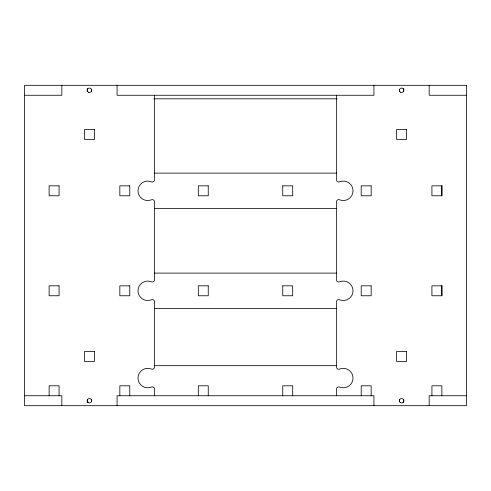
<?xml version="1.0" encoding="UTF-8"?>
<svg xmlns="http://www.w3.org/2000/svg" width="491" height="491" viewBox="0 0 491 491"><rect width="100%" height="100%" fill="white"/><g stroke="black" fill="none" stroke-linecap="round" stroke-linejoin="round"><path stroke-width="0.74" d="M24.55 95.254L61.835 95.254L61.835 85.311M466.45 95.254L429.165 95.254L429.165 85.311M153.769 98.814L337.072 98.814M154.358 173.127L336.642 173.127M282.742 185.844L292.697 185.844L292.697 195.786L282.742 195.786L282.755 185.844M154.358 208.491L336.642 208.491M154.358 273.106L336.642 273.106M282.742 285.823L292.697 285.823L292.685 295.766L282.742 295.766L282.755 285.823M154.358 308.471L336.642 308.471M154.358 365.685L336.642 365.685M24.55 395.746L61.835 395.746L61.835 405.689M466.45 395.746L429.165 395.746L429.165 405.689M441.869 395.746L441.869 385.803L431.927 385.803L431.927 395.746M441.857 185.844L441.857 195.786M441.857 285.823L441.857 295.766M403.755 88.368L403.755 91.43M403.755 399.57L403.755 402.632M399.336 89.902L399.336 91.43M399.336 399.57L399.336 401.098M373.927 85.311L373.927 95.254L117.073 95.254L117.073 85.311M373.927 405.689L373.927 395.746L117.073 395.746L117.073 405.689M371.159 395.746L371.159 385.803L361.216 385.803L361.216 395.746M336.642 95.254L336.642 180.602A2.259 2.259 0 0 0 339.754 181.762A9.716 9.716 0 0 1 353.011 190.809A9.716 9.716 0 0 1 339.754 199.862A2.259 2.259 0 0 0 336.642 201.015L336.642 280.582A2.259 2.259 0 0 0 339.754 281.742A9.716 9.716 0 0 1 353.011 290.789A9.716 9.716 0 0 1 339.754 299.841A2.259 2.259 0 0 0 336.642 300.995L336.642 367.857A2.259 2.259 0 0 0 339.754 369.017A9.716 9.716 0 0 1 353.011 378.064A9.716 9.716 0 0 1 339.754 387.117A2.259 2.259 0 0 0 336.642 388.271L336.642 395.746M292.697 395.746L292.697 385.803L282.755 385.803L282.755 395.746M208.245 395.746L208.245 385.803L198.303 385.803L198.303 395.746M154.358 95.254L154.358 180.602A2.259 2.259 0 0 1 151.246 181.762A9.716 9.716 0 0 0 137.989 190.809A9.716 9.716 0 0 0 151.246 199.862A2.259 2.259 0 0 1 154.358 201.015L154.358 280.582A2.259 2.259 0 0 1 151.246 281.742A9.716 9.716 0 0 0 137.989 290.789A9.716 9.716 0 0 0 151.246 299.841A2.259 2.259 0 0 1 154.358 300.995L154.358 367.857A2.259 2.259 0 0 1 151.246 369.017A9.716 9.716 0 0 0 137.989 378.064A9.716 9.716 0 0 0 151.246 387.117A2.259 2.259 0 0 1 154.358 388.271L154.358 395.746M129.784 395.746L129.784 385.803L119.841 385.803L119.841 395.746M91.664 89.902L91.664 91.43M91.664 399.57L91.664 401.098M87.245 88.368L87.245 91.43M87.245 399.57L87.245 402.632M59.073 395.746L59.073 385.803L49.131 385.803L49.131 395.746M466.45 85.311L24.55 85.311L24.55 405.689L466.45 405.689L466.45 85.311M94.419 129.501L84.477 129.501L84.477 139.444L94.419 139.444L94.419 129.501M406.523 129.501L396.581 129.501L396.581 139.444L406.523 139.444L406.523 129.501M59.067 185.844L49.125 185.844L49.125 195.786L59.067 195.786L59.067 185.844M129.777 185.844L119.835 185.844L119.835 195.786L129.777 195.786L129.777 185.844M208.245 185.844L198.296 185.844L198.296 195.786L208.245 195.786L208.245 185.844M371.165 185.844L361.204 185.844L361.204 195.786L371.165 195.786L371.165 185.844M441.875 185.844L431.914 185.844L431.914 195.786L441.875 195.786L441.875 185.844M59.067 285.823L49.125 285.823L49.125 295.766L59.067 295.766L59.067 285.823M129.777 285.823L119.835 285.823L119.835 295.766L129.777 295.766L129.777 285.823M208.245 285.823L198.296 285.823L198.296 295.766L208.245 295.766L208.245 285.823M371.165 285.823L361.204 285.823L361.204 295.766L371.165 295.766L371.165 285.823M441.875 285.823L431.914 285.823L431.914 295.766L441.875 295.766L441.875 285.823M94.419 351.556L84.477 351.556L84.477 361.499L94.419 361.499L94.419 351.556M406.523 351.556L396.581 351.556L396.581 361.499L406.523 361.499L406.523 351.556M88.349 92.198A2.21 2.21 0 0 0 91.664 90.283A2.21 2.21 0 0 0 88.349 88.368A2.21 2.21 0 0 0 88.349 92.198M88.073 402.442A2.21 2.21 0 0 0 91.639 401.055A2.21 2.21 0 0 0 88.65 398.661A2.21 2.21 0 0 0 88.073 402.442M400.441 92.198A2.21 2.21 0 0 0 403.755 90.283A2.21 2.21 0 0 0 400.441 88.368A2.21 2.21 0 0 0 400.441 92.198M400.239 402.497A2.21 2.21 0 0 0 403.743 400.957A2.21 2.21 0 0 0 400.656 398.692A2.21 2.21 0 0 0 400.239 402.497"/></g></svg>
